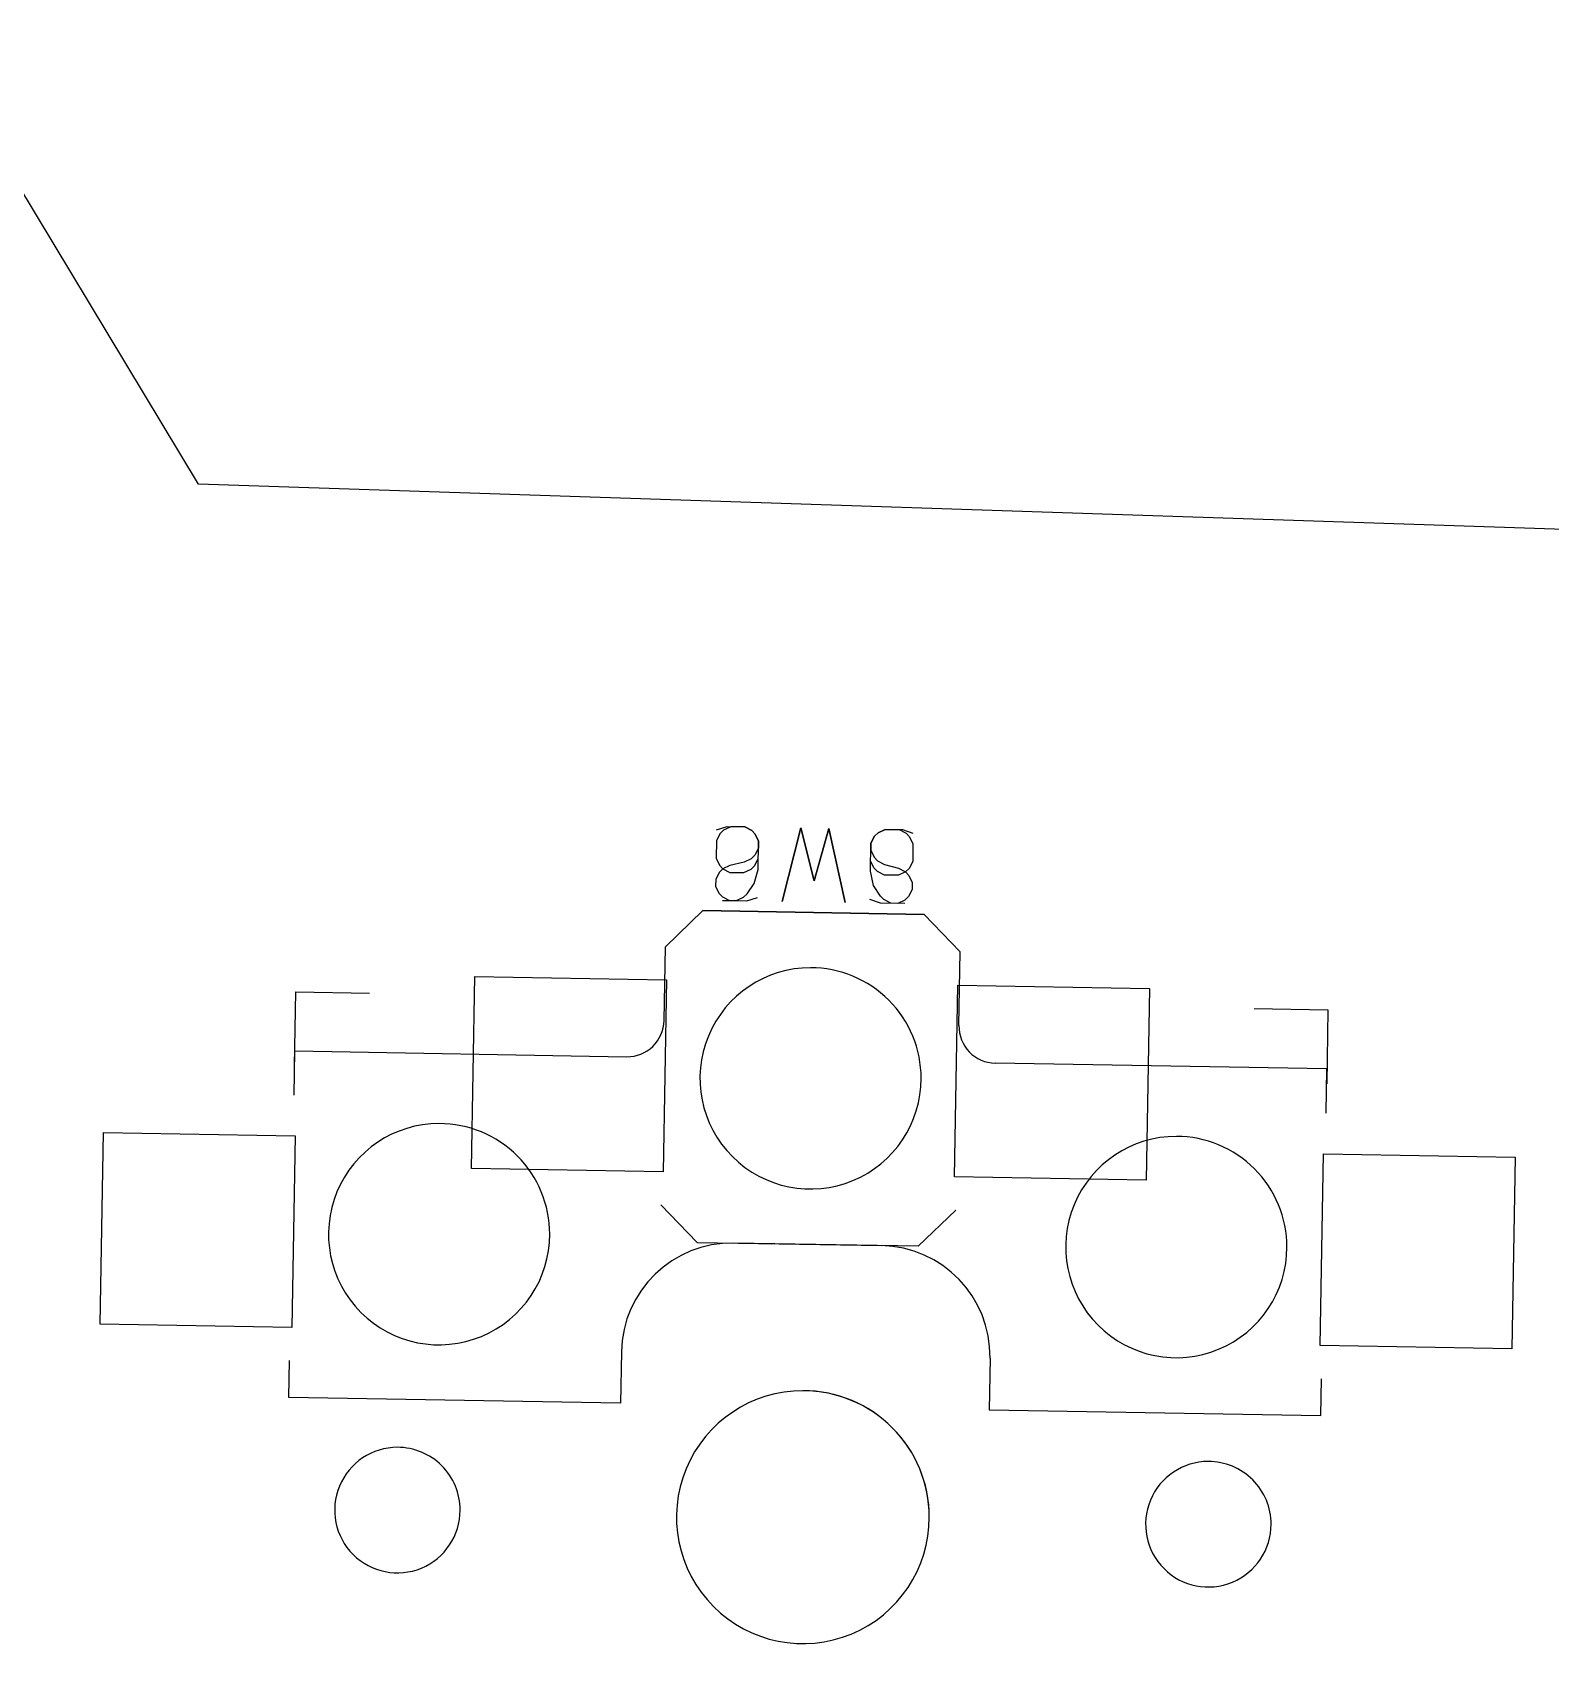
# Model space of a CAD drawing. Extents: x 28 to 165, y -144 to -37.
# Drawn here: x 113.96 to 134.56, y -62.58 to -40.6 of the extents above; entities that cross this region are included whole.
import ezdxf

# ---------------------------------------------------------------- set-up
doc = ezdxf.new("R2010")
doc.units = 0
doc.layers.get('0').update_dxf_attribs({"linetype": 'CONTINUOUS'})

msp = doc.modelspace()

# ---------------------------------------------------------------- linework, layer by layer
at = {"color": 7}
for points in [[(116.218793, -46.727527), (112.52252, -40.603895)], [(135.292087, -47.362284), (116.218793, -46.727527)], [(123.243627, -51.416958), (123.387298, -51.37184), (123.625358, -51.375995), (123.719748, -51.425269), (123.766528, -51.473712), (123.812478, -51.569767), (123.810818, -51.66499), (123.761548, -51.759384), (123.713098, -51.806164), (123.617048, -51.852114), (123.425768, -51.896402), (123.329717, -51.942351), (123.281267, -51.989132), (123.231997, -52.083524), (123.230337, -52.178748), (123.276287, -52.274803), (123.323067, -52.323246), (123.417458, -52.37252), (123.655518, -52.376675), (123.799188, -52.331556)], [(123.322233, -52.370857), (123.512681, -52.374182), (123.608735, -52.328232), (123.657178, -52.281451), (123.754895, -52.140278), (123.805831, -51.950662), (123.81248, -51.569767), (123.76653, -51.473712), (123.719749, -51.425269), (123.625357, -51.375995), (123.43491, -51.372671), (123.338854, -51.418621), (123.290411, -51.465401), (123.241137, -51.559794), (123.236982, -51.797854), (123.282931, -51.893908), (123.329712, -51.942351), (123.424106, -51.991625), (123.614553, -51.994949), (123.710608, -51.949), (123.75905, -51.902219), (123.808324, -51.807827)], [(124.988647, -52.399945), (124.768041, -51.395941), (124.565128, -52.106794), (124.387145, -51.389292), (124.131634, -52.384986)], [(124.131638, -52.384986), (124.387148, -51.389292), (124.565129, -52.106794), (124.768039, -51.395941), (124.988649, -52.399945)], [(125.909894, -51.463498), (125.76789, -51.413393), (125.529831, -51.409238), (125.433775, -51.455187), (125.385332, -51.501968), (125.336058, -51.596361), (125.334396, -51.691585), (125.380346, -51.78764), (125.427126, -51.836083), (125.52152, -51.885357), (125.711136, -51.936293), (125.805529, -51.985567), (125.852309, -52.03401), (125.898259, -52.130064), (125.896597, -52.225288), (125.847323, -52.31968), (125.79888, -52.366461), (125.702825, -52.412411), (125.464765, -52.408255), (125.322761, -52.35815)], [(125.79805, -52.414073), (125.6076, -52.410749), (125.51321, -52.361475), (125.466429, -52.313032), (125.373699, -52.168534), (125.329409, -51.977256), (125.336059, -51.596361), (125.385329, -51.501968), (125.433779, -51.455187), (125.52983, -51.409238), (125.72028, -51.412562), (125.81467, -51.461836), (125.86145, -51.510279), (125.9074, -51.606334), (125.90325, -51.844393), (125.85397, -51.938786), (125.80553, -51.985567), (125.70947, -52.031516), (125.51903, -52.028192), (125.424629, -51.978918), (125.377849, -51.930475), (125.331899, -51.834421)], [(123.057883, -52.508646), (122.549233, -52.999845)], [(122.549237, -52.999845), (123.057887, -52.508646)], [(126.057429, -52.561004), (123.057883, -52.508646)], [(123.057887, -52.508646), (126.05743, -52.561004)], [(126.548628, -53.069655), (126.057429, -52.561004)], [(126.05743, -52.561004), (126.548631, -53.069655)], [(122.531781, -53.999694), (122.549233, -52.999845)], [(126.531181, -54.069503), (126.548631, -53.069655)], [(117.520321, -54.612325), (117.537773, -53.612476)], [(117.520322, -54.612325), (117.537772, -53.612476)], [(117.537772, -53.612476), (118.537623, -53.629929)], [(117.537773, -53.612476), (118.537622, -53.629929)], [(130.535804, -53.839359), (131.535655, -53.856811)], [(130.535805, -53.839359), (131.535654, -53.856811)], [(131.535654, -53.856811), (131.518201, -54.85666)], [(131.535655, -53.856811), (131.518205, -54.85666)], [(117.51334, -55.012265), (117.523811, -54.412355)], [(117.523811, -54.412355), (122.02313, -54.490891)], [(131.521695, -54.656689), (127.022371, -54.578153)], [(131.511225, -55.256599), (131.521695, -54.656689)], [(122.488147, -56.499315), (122.979347, -57.007966)], [(126.487543, -56.569124), (125.978893, -57.060323)], [(122.979347, -57.007966), (125.478969, -57.051597)], [(125.978893, -57.060323), (123.479272, -57.016692)], [(117.441785, -59.111645), (117.450511, -58.61172)], [(121.95332, -58.490286), (121.941103, -59.19018)], [(126.952561, -58.577548), (126.940351, -59.277442)], [(131.439665, -59.355978), (131.448395, -58.856053)], [(121.941103, -59.19018), (117.441785, -59.111645)], [(126.940351, -59.277442), (131.439665, -59.355978)]]:
    msp.add_lwpolyline(points, dxfattribs=at)
for points in [[(119.921394, -56.004443), (119.96677, -53.404838), (122.566375, -53.450214), (122.520999, -56.049819)], [(124.518389, -53.284483)], [(124.518389, -53.284483)], [(124.518389, -53.284484)], [(124.518389, -53.284484)], [(124.518389, -53.284484)], [(124.518389, -53.284484)], [(126.470402, -56.118756), (126.515778, -53.519151), (129.115383, -53.564527), (129.070007, -56.164132)], [(114.883755, -58.116847), (114.929131, -55.517242), (117.528736, -55.562618), (117.48336, -58.162223)], [(119.48075, -55.396888)], [(119.48075, -55.396888)], [(119.48075, -55.396889)], [(119.48075, -55.396889)], [(119.48075, -55.396889)], [(119.48075, -55.396889)], [(129.479236, -55.571412)], [(129.479236, -55.571412)], [(129.479236, -55.571413)], [(129.479236, -55.571413)], [(129.479236, -55.571413)], [(129.479236, -55.571413)], [(131.43125, -58.405685), (131.476626, -55.80608), (134.076231, -55.851456), (134.030855, -58.451061)], [(124.414546, -59.019082)], [(124.414546, -59.019082)], [(124.414546, -59.019083)], [(124.414546, -59.019083)], [(124.414546, -59.019083)], [(124.414546, -59.019083)], [(118.915379, -59.786695)], [(118.915379, -59.786695)], [(118.915379, -59.786696)], [(118.915379, -59.786696)], [(118.915379, -59.786696)], [(118.915379, -59.786696)], [(129.913714, -59.978671)], [(129.913714, -59.978671)], [(129.913714, -59.978672)], [(129.913714, -59.978672)], [(129.913714, -59.978672)], [(129.913714, -59.978672)]]:
    msp.add_lwpolyline(points, close=True, dxfattribs=at)
for points in [[(124.518389, -53.284483), (123.911695, -53.284483), (123.36474, -53.649947), (123.132568, -54.210459)], [(124.518389, -53.284483), (123.911695, -53.284483), (123.36474, -53.649947), (123.132568, -54.210459)], [(124.518389, -53.284484), (123.911695, -53.284484), (123.36474, -53.649947), (123.132568, -54.210459)], [(124.518389, -53.284484), (123.911695, -53.284484), (123.36474, -53.649947), (123.132568, -54.210459)], [(124.518389, -53.284484), (123.911695, -53.284484), (123.36474, -53.649947), (123.132568, -54.210459)], [(124.518389, -53.284484), (123.911695, -53.284484), (123.36474, -53.649947), (123.132568, -54.210459)], [(125.57905, -53.723823), (125.297745, -53.442518), (124.916214, -53.284483), (124.518389, -53.284483)], [(125.57905, -53.723823), (125.297745, -53.442518), (124.916214, -53.284483), (124.518389, -53.284483)], [(125.579049, -53.723824), (125.297745, -53.442519), (124.916214, -53.284484), (124.518389, -53.284484)], [(125.579049, -53.723824), (125.297745, -53.442519), (124.916214, -53.284484), (124.518389, -53.284484)], [(125.579049, -53.723824), (125.297745, -53.442519), (124.916214, -53.284484), (124.518389, -53.284484)], [(125.579049, -53.723824), (125.297745, -53.442519), (124.916214, -53.284484), (124.518389, -53.284484)], [(126.01839, -54.784484), (126.01839, -54.386659), (125.860354, -54.005128), (125.579049, -53.723824)], [(126.01839, -54.784484), (126.01839, -54.386659), (125.860354, -54.005128), (125.579049, -53.723824)], [(126.01839, -54.784484), (126.01839, -54.386659), (125.860354, -54.005128), (125.579049, -53.723824)], [(126.01839, -54.784484), (126.01839, -54.386659), (125.860354, -54.005128), (125.579049, -53.723824)], [(126.01839, -54.784484), (126.01839, -54.386659), (125.860355, -54.005128), (125.57905, -53.723823)], [(126.01839, -54.784484), (126.01839, -54.386659), (125.860355, -54.005128), (125.57905, -53.723823)], [(122.02313, -54.490891), (122.29923, -54.49571), (122.52696, -54.275794), (122.531781, -53.999694)], [(123.132568, -54.210459), (122.900396, -54.770971), (123.02873, -55.416148), (123.457727, -55.845146)], [(123.132568, -54.210459), (122.900396, -54.770971), (123.02873, -55.416148), (123.457727, -55.845146)], [(123.132568, -54.210459), (122.900397, -54.770971), (123.02873, -55.416148), (123.457728, -55.845145)], [(123.132568, -54.210459), (122.900397, -54.770971), (123.02873, -55.416148), (123.457728, -55.845145)], [(123.132568, -54.210459), (122.900397, -54.770971), (123.02873, -55.416148), (123.457728, -55.845145)], [(123.132568, -54.210459), (122.900397, -54.770971), (123.02873, -55.416148), (123.457728, -55.845145)], [(126.531171, -54.069503), (126.528856, -54.202091), (126.579308, -54.330169), (126.671426, -54.425559)], [(126.671426, -54.425559), (126.763544, -54.520949), (126.889782, -54.575839), (127.022371, -54.578153)], [(125.092414, -56.170305), (125.652926, -55.938133), (126.01839, -55.391178), (126.01839, -54.784484)], [(125.092414, -56.170305), (125.652926, -55.938133), (126.01839, -55.391178), (126.01839, -54.784484)], [(125.092414, -56.170305), (125.652926, -55.938133), (126.01839, -55.391178), (126.01839, -54.784484)], [(125.092414, -56.170305), (125.652926, -55.938133), (126.01839, -55.391178), (126.01839, -54.784484)], [(125.092414, -56.170305), (125.652926, -55.938133), (126.01839, -55.391178), (126.01839, -54.784484)], [(125.092414, -56.170305), (125.652926, -55.938133), (126.01839, -55.391178), (126.01839, -54.784484)], [(119.48075, -55.396888), (118.874056, -55.396888), (118.327101, -55.762352), (118.094929, -56.322864)], [(119.48075, -55.396888), (118.874056, -55.396888), (118.327101, -55.762352), (118.094929, -56.322864)], [(119.48075, -55.396889), (118.874056, -55.396889), (118.327101, -55.762352), (118.09493, -56.322864)], [(119.48075, -55.396889), (118.874056, -55.396889), (118.327101, -55.762352), (118.09493, -56.322864)], [(119.48075, -55.396889), (118.874056, -55.396889), (118.327101, -55.762352), (118.09493, -56.322864)], [(119.48075, -55.396889), (118.874056, -55.396889), (118.327101, -55.762352), (118.09493, -56.322864)], [(120.541411, -55.836228), (120.260106, -55.554923), (119.878575, -55.396888), (119.48075, -55.396888)], [(120.541411, -55.836228), (120.260106, -55.554923), (119.878575, -55.396888), (119.48075, -55.396888)], [(120.541411, -55.836229), (120.260106, -55.554924), (119.878575, -55.396889), (119.48075, -55.396889)], [(120.541411, -55.836229), (120.260106, -55.554924), (119.878575, -55.396889), (119.48075, -55.396889)], [(120.541411, -55.836229), (120.260106, -55.554924), (119.878575, -55.396889), (119.48075, -55.396889)], [(120.541411, -55.836229), (120.260106, -55.554924), (119.878575, -55.396889), (119.48075, -55.396889)], [(129.479236, -55.571412), (128.872542, -55.571412), (128.325587, -55.936876), (128.093416, -56.497388)], [(129.479236, -55.571412), (128.872542, -55.571412), (128.325587, -55.936876), (128.093416, -56.497388)], [(129.479236, -55.571413), (128.872543, -55.571413), (128.325588, -55.936876), (128.093416, -56.497388)], [(129.479236, -55.571413), (128.872543, -55.571413), (128.325588, -55.936876), (128.093416, -56.497388)], [(129.479236, -55.571413), (128.872543, -55.571413), (128.325588, -55.936876), (128.093416, -56.497388)], [(129.479236, -55.571413), (128.872543, -55.571413), (128.325588, -55.936876), (128.093416, -56.497388)], [(130.539897, -56.010752), (130.258593, -55.729448), (129.877061, -55.571412), (129.479236, -55.571412)], [(130.539897, -56.010752), (130.258593, -55.729448), (129.877061, -55.571412), (129.479236, -55.571412)], [(130.539897, -56.010753), (130.258592, -55.729448), (129.877061, -55.571413), (129.479236, -55.571413)], [(130.539897, -56.010753), (130.258592, -55.729448), (129.877061, -55.571413), (129.479236, -55.571413)], [(130.539897, -56.010753), (130.258592, -55.729448), (129.877061, -55.571413), (129.479236, -55.571413)], [(130.539897, -56.010753), (130.258592, -55.729448), (129.877061, -55.571413), (129.479236, -55.571413)], [(120.980751, -56.896889), (120.980751, -56.499064), (120.822716, -56.117533), (120.541411, -55.836228)], [(120.980751, -56.896889), (120.980751, -56.499064), (120.822716, -56.117533), (120.541411, -55.836228)], [(120.980751, -56.896889), (120.980751, -56.499064), (120.822715, -56.117533), (120.541411, -55.836229)], [(120.980751, -56.896889), (120.980751, -56.499064), (120.822715, -56.117533), (120.541411, -55.836229)], [(120.980751, -56.896889), (120.980751, -56.499064), (120.822715, -56.117533), (120.541411, -55.836229)], [(120.980751, -56.896889), (120.980751, -56.499064), (120.822715, -56.117533), (120.541411, -55.836229)], [(123.457727, -55.845146), (123.886725, -56.274143), (124.531902, -56.402477), (125.092414, -56.170305)], [(123.457727, -55.845146), (123.886725, -56.274143), (124.531902, -56.402477), (125.092414, -56.170305)], [(123.457728, -55.845145), (123.886725, -56.274143), (124.531902, -56.402476), (125.092414, -56.170305)], [(123.457728, -55.845145), (123.886725, -56.274143), (124.531902, -56.402476), (125.092414, -56.170305)], [(123.457728, -55.845145), (123.886725, -56.274143), (124.531902, -56.402476), (125.092414, -56.170305)], [(123.457728, -55.845145), (123.886725, -56.274143), (124.531902, -56.402476), (125.092414, -56.170305)], [(130.979238, -57.071414), (130.979238, -56.673589), (130.821202, -56.292057), (130.539897, -56.010752)], [(130.979238, -57.071414), (130.979238, -56.673589), (130.821202, -56.292057), (130.539897, -56.010752)], [(130.979237, -57.071414), (130.979237, -56.673589), (130.821202, -56.292058), (130.539897, -56.010753)], [(130.979237, -57.071414), (130.979237, -56.673589), (130.821202, -56.292058), (130.539897, -56.010753)], [(130.979237, -57.071414), (130.979237, -56.673589), (130.821202, -56.292058), (130.539897, -56.010753)], [(130.979237, -57.071414), (130.979237, -56.673589), (130.821202, -56.292058), (130.539897, -56.010753)], [(118.094929, -56.322864), (117.862757, -56.883376), (117.991091, -57.528553), (118.420089, -57.957551)], [(118.094929, -56.322864), (117.862757, -56.883376), (117.991091, -57.528553), (118.420089, -57.957551)], [(118.09493, -56.322864), (117.862758, -56.883376), (117.991092, -57.528553), (118.420089, -57.95755)], [(118.09493, -56.322864), (117.862758, -56.883376), (117.991092, -57.528553), (118.420089, -57.95755)], [(118.09493, -56.322864), (117.862758, -56.883376), (117.991092, -57.528553), (118.420089, -57.95755)], [(118.09493, -56.322864), (117.862758, -56.883376), (117.991092, -57.528553), (118.420089, -57.95755)], [(128.093416, -56.497388), (127.861244, -57.0579), (127.989578, -57.703077), (128.418575, -58.132075)], [(128.093416, -56.497388), (127.861244, -57.0579), (127.989578, -57.703077), (128.418575, -58.132075)], [(128.093416, -56.497388), (127.861245, -57.0579), (127.989578, -57.703077), (128.418575, -58.132074)], [(128.093416, -56.497388), (127.861245, -57.0579), (127.989578, -57.703077), (128.418575, -58.132074)], [(128.093416, -56.497388), (127.861245, -57.0579), (127.989578, -57.703077), (128.418575, -58.132074)], [(128.093416, -56.497388), (127.861245, -57.0579), (127.989578, -57.703077), (128.418575, -58.132074)], [(120.054775, -58.28271), (120.615287, -58.050538), (120.980751, -57.503583), (120.980751, -56.896889)], [(120.054775, -58.28271), (120.615288, -58.050538), (120.980751, -57.503583), (120.980751, -56.896889)], [(120.054775, -58.28271), (120.615287, -58.050538), (120.980751, -57.503583), (120.980751, -56.896889)], [(120.054775, -58.28271), (120.615288, -58.050538), (120.980751, -57.503583), (120.980751, -56.896889)], [(120.054775, -58.28271), (120.615287, -58.050538), (120.980751, -57.503583), (120.980751, -56.896889)], [(120.054775, -58.28271), (120.615287, -58.050538), (120.980751, -57.503583), (120.980751, -56.896889)], [(123.479272, -57.016692), (122.65097, -57.002235), (121.967779, -57.661985), (121.953321, -58.490286)], [(126.952561, -58.577548), (126.967019, -57.749248), (126.30727, -57.066056), (125.478969, -57.051597)], [(130.053262, -58.457234), (130.613774, -58.225062), (130.979237, -57.678107), (130.979237, -57.071414)], [(130.053262, -58.457234), (130.613774, -58.225063), (130.979238, -57.678108), (130.979238, -57.071414)], [(130.053262, -58.457234), (130.613774, -58.225062), (130.979237, -57.678107), (130.979237, -57.071414)], [(130.053262, -58.457234), (130.613774, -58.225063), (130.979238, -57.678108), (130.979238, -57.071414)], [(130.053262, -58.457234), (130.613774, -58.225062), (130.979237, -57.678107), (130.979237, -57.071414)], [(130.053262, -58.457234), (130.613774, -58.225062), (130.979237, -57.678107), (130.979237, -57.071414)], [(118.420089, -57.95755), (118.849086, -58.386548), (119.494263, -58.514881), (120.054775, -58.28271)], [(118.420089, -57.95755), (118.849086, -58.386548), (119.494263, -58.514881), (120.054775, -58.28271)], [(118.420089, -57.95755), (118.849086, -58.386548), (119.494263, -58.514881), (120.054775, -58.28271)], [(118.420089, -57.95755), (118.849086, -58.386548), (119.494263, -58.514881), (120.054775, -58.28271)], [(118.420089, -57.957551), (118.849086, -58.386548), (119.494263, -58.514882), (120.054775, -58.28271)], [(118.420089, -57.957551), (118.849086, -58.386548), (119.494263, -58.514882), (120.054775, -58.28271)], [(128.418575, -58.132074), (128.847573, -58.561072), (129.49275, -58.689405), (130.053262, -58.457234)], [(128.418575, -58.132074), (128.847573, -58.561072), (129.49275, -58.689405), (130.053262, -58.457234)], [(128.418575, -58.132074), (128.847573, -58.561072), (129.49275, -58.689405), (130.053262, -58.457234)], [(128.418575, -58.132074), (128.847573, -58.561072), (129.49275, -58.689405), (130.053262, -58.457234)], [(128.418575, -58.132075), (128.847573, -58.561072), (129.49275, -58.689406), (130.053262, -58.457234)], [(128.418575, -58.132075), (128.847573, -58.561072), (129.49275, -58.689406), (130.053262, -58.457234)], [(124.414546, -59.019082), (123.721095, -59.019082), (123.095926, -59.436807), (122.830554, -60.077473)], [(124.414546, -59.019082), (123.721095, -59.019082), (123.095926, -59.436807), (122.830554, -60.077473)], [(124.414546, -59.019083), (123.721096, -59.019083), (123.095926, -59.436808), (122.830554, -60.077473)], [(124.414546, -59.019083), (123.721096, -59.019083), (123.095926, -59.436808), (122.830554, -60.077473)], [(124.414546, -59.019083), (123.721096, -59.019083), (123.095926, -59.436808), (122.830554, -60.077473)], [(124.414546, -59.019083), (123.721096, -59.019083), (123.095926, -59.436808), (122.830554, -60.077473)], [(126.129048, -60.733584), (126.129048, -59.786691), (125.36144, -59.019082), (124.414546, -59.019082)], [(126.129048, -60.733584), (126.129048, -59.786691), (125.36144, -59.019082), (124.414546, -59.019082)], [(125.626882, -59.521249), (125.305351, -59.199717), (124.86926, -59.019083), (124.414546, -59.019083)], [(125.626882, -59.521249), (125.305351, -59.199717), (124.86926, -59.019083), (124.414546, -59.019083)], [(125.626882, -59.521249), (125.305351, -59.199717), (124.86926, -59.019083), (124.414546, -59.019083)], [(125.626882, -59.521249), (125.305351, -59.199717), (124.86926, -59.019083), (124.414546, -59.019083)], [(126.129048, -60.733584), (126.129048, -60.27887), (125.948413, -59.84278), (125.626882, -59.521249)], [(126.129048, -60.733584), (126.129048, -60.27887), (125.948413, -59.84278), (125.626882, -59.521249)], [(126.129048, -60.733584), (126.129048, -60.27887), (125.948413, -59.84278), (125.626882, -59.521249)], [(126.129048, -60.733584), (126.129048, -60.27887), (125.948413, -59.84278), (125.626882, -59.521249)], [(118.915379, -59.786695), (118.571222, -59.786695), (118.260953, -59.994011), (118.129249, -60.31197)], [(118.915379, -59.786695), (118.571222, -59.786695), (118.260953, -59.994011), (118.129249, -60.31197)], [(118.915379, -59.786696), (118.571222, -59.786696), (118.260953, -59.994011), (118.12925, -60.311971)], [(118.915379, -59.786696), (118.571222, -59.786696), (118.260953, -59.994011), (118.12925, -60.311971)], [(118.915379, -59.786696), (118.571222, -59.786696), (118.260953, -59.994011), (118.12925, -60.311971)], [(118.915379, -59.786696), (118.571222, -59.786696), (118.260953, -59.994011), (118.12925, -60.311971)], [(119.517057, -60.035918), (119.357482, -59.876343), (119.141052, -59.786695), (118.915379, -59.786695)], [(119.517057, -60.035918), (119.357482, -59.876343), (119.141052, -59.786695), (118.915379, -59.786695)], [(119.517057, -60.035919), (119.357482, -59.876344), (119.141052, -59.786696), (118.915379, -59.786696)], [(119.517057, -60.035919), (119.357482, -59.876344), (119.141052, -59.786696), (118.915379, -59.786696)], [(119.517057, -60.035919), (119.357482, -59.876344), (119.141052, -59.786696), (118.915379, -59.786696)], [(119.517057, -60.035919), (119.357482, -59.876344), (119.141052, -59.786696), (118.915379, -59.786696)], [(129.913714, -59.978671), (129.569556, -59.978671), (129.259287, -60.185987), (129.127584, -60.503947)], [(129.913714, -59.978671), (129.569556, -59.978671), (129.259287, -60.185987), (129.127584, -60.503947)], [(129.913714, -59.978672), (129.569557, -59.978672), (129.259288, -60.185987), (129.127584, -60.503947)], [(129.913714, -59.978672), (129.569557, -59.978672), (129.259288, -60.185987), (129.127584, -60.503947)], [(129.913714, -59.978672), (129.569557, -59.978672), (129.259288, -60.185987), (129.127584, -60.503947)], [(129.913714, -59.978672), (129.569557, -59.978672), (129.259288, -60.185987), (129.127584, -60.503947)], [(130.515391, -60.227894), (130.355817, -60.06832), (130.139387, -59.978671), (129.913714, -59.978671)], [(130.515391, -60.227894), (130.355817, -60.06832), (130.139387, -59.978671), (129.913714, -59.978671)], [(130.515391, -60.227895), (130.355816, -60.06832), (130.139387, -59.978672), (129.913714, -59.978672)], [(130.515391, -60.227895), (130.355816, -60.06832), (130.139387, -59.978672), (129.913714, -59.978672)], [(130.515391, -60.227895), (130.355816, -60.06832), (130.139387, -59.978672), (129.913714, -59.978672)], [(130.515391, -60.227895), (130.355816, -60.06832), (130.139387, -59.978672), (129.913714, -59.978672)], [(119.76628, -60.637596), (119.76628, -60.411923), (119.676632, -60.195493), (119.517057, -60.035918)], [(119.76628, -60.637596), (119.76628, -60.411923), (119.676632, -60.195493), (119.517057, -60.035918)], [(119.76628, -60.637596), (119.76628, -60.411923), (119.676631, -60.195493), (119.517057, -60.035919)], [(119.76628, -60.637596), (119.76628, -60.411923), (119.676631, -60.195493), (119.517057, -60.035919)], [(119.76628, -60.637596), (119.76628, -60.411923), (119.676631, -60.195493), (119.517057, -60.035919)], [(119.76628, -60.637596), (119.76628, -60.411923), (119.676631, -60.195493), (119.517057, -60.035919)], [(122.830554, -60.077473), (122.565181, -60.718138), (122.711867, -61.455576), (123.202211, -61.94592)], [(122.830554, -60.077473), (122.565181, -60.718138), (122.711867, -61.455576), (123.202211, -61.94592)], [(122.830554, -60.077473), (122.565182, -60.718138), (122.711867, -61.455576), (123.202211, -61.945919)], [(122.830554, -60.077473), (122.565182, -60.718138), (122.711867, -61.455576), (123.202211, -61.945919)], [(122.830554, -60.077473), (122.565182, -60.718138), (122.711867, -61.455576), (123.202211, -61.945919)], [(122.830554, -60.077473), (122.565182, -60.718138), (122.711867, -61.455576), (123.202211, -61.945919)], [(118.129249, -60.31197), (117.997546, -60.62993), (118.070346, -60.995918), (118.313702, -61.239274)], [(118.129249, -60.31197), (117.997546, -60.62993), (118.070346, -60.995918), (118.313702, -61.239274)], [(118.12925, -60.311971), (117.997547, -60.62993), (118.070346, -60.995918), (118.313702, -61.239273)], [(118.12925, -60.311971), (117.997547, -60.62993), (118.070346, -60.995918), (118.313702, -61.239273)], [(118.12925, -60.311971), (117.997547, -60.62993), (118.070346, -60.995918), (118.313702, -61.239273)], [(118.12925, -60.311971), (117.997547, -60.62993), (118.070346, -60.995918), (118.313702, -61.239273)], [(130.764615, -60.829572), (130.764615, -60.603899), (130.674966, -60.387469), (130.515391, -60.227894)], [(130.764615, -60.829572), (130.764615, -60.603899), (130.674966, -60.387469), (130.515391, -60.227894)], [(130.764614, -60.829572), (130.764614, -60.603899), (130.674966, -60.38747), (130.515391, -60.227895)], [(130.764614, -60.829572), (130.764614, -60.603899), (130.674966, -60.38747), (130.515391, -60.227895)], [(130.764614, -60.829572), (130.764614, -60.603899), (130.674966, -60.38747), (130.515391, -60.227895)], [(130.764614, -60.829572), (130.764614, -60.603899), (130.674966, -60.38747), (130.515391, -60.227895)], [(119.241005, -61.423725), (119.558964, -61.292022), (119.76628, -60.981753), (119.76628, -60.637596)], [(119.241005, -61.423726), (119.558965, -61.292023), (119.76628, -60.981753), (119.76628, -60.637596)], [(119.241005, -61.423725), (119.558964, -61.292022), (119.76628, -60.981753), (119.76628, -60.637596)], [(119.241005, -61.423726), (119.558965, -61.292023), (119.76628, -60.981753), (119.76628, -60.637596)], [(119.241005, -61.423725), (119.558964, -61.292022), (119.76628, -60.981753), (119.76628, -60.637596)], [(119.241005, -61.423725), (119.558964, -61.292022), (119.76628, -60.981753), (119.76628, -60.637596)], [(129.127584, -60.503947), (128.995881, -60.821906), (129.068681, -61.187894), (129.312036, -61.43125)], [(129.127584, -60.503947), (128.995881, -60.821906), (129.06868, -61.187894), (129.312036, -61.43125)], [(129.127584, -60.503947), (128.995881, -60.821906), (129.068681, -61.187894), (129.312036, -61.43125)], [(129.127584, -60.503947), (128.995881, -60.821906), (129.06868, -61.187894), (129.312036, -61.43125)], [(129.127584, -60.503947), (128.995881, -60.821906), (129.068681, -61.187894), (129.312036, -61.43125)], [(129.127584, -60.503947), (128.995881, -60.821906), (129.068681, -61.187894), (129.312036, -61.43125)], [(125.070658, -62.317577), (125.711323, -62.052204), (126.129048, -61.427035), (126.129048, -60.733584)], [(125.070658, -62.317577), (125.711323, -62.052205), (126.129048, -61.427035), (126.129048, -60.733584)], [(125.070658, -62.317577), (125.711323, -62.052204), (126.129048, -61.427035), (126.129048, -60.733584)], [(125.070658, -62.317577), (125.711323, -62.052205), (126.129048, -61.427035), (126.129048, -60.733584)], [(125.070658, -62.317577), (125.711323, -62.052204), (126.129048, -61.427035), (126.129048, -60.733584)], [(125.070658, -62.317577), (125.711323, -62.052204), (126.129048, -61.427035), (126.129048, -60.733584)], [(130.239339, -61.615702), (130.557299, -61.483998), (130.764614, -61.173729), (130.764614, -60.829572)], [(130.239339, -61.615702), (130.557299, -61.483999), (130.764615, -61.173729), (130.764615, -60.829572)], [(130.239339, -61.615702), (130.557299, -61.483998), (130.764614, -61.173729), (130.764614, -60.829572)], [(130.239339, -61.615702), (130.557299, -61.483999), (130.764615, -61.173729), (130.764615, -60.829572)], [(130.239339, -61.615702), (130.557299, -61.483998), (130.764614, -61.173729), (130.764614, -60.829572)], [(130.239339, -61.615702), (130.557299, -61.483998), (130.764614, -61.173729), (130.764614, -60.829572)], [(118.313702, -61.239273), (118.557058, -61.482629), (118.923045, -61.555429), (119.241005, -61.423725)], [(118.313702, -61.239273), (118.557058, -61.482629), (118.923045, -61.555429), (119.241005, -61.423725)], [(118.313702, -61.239273), (118.557058, -61.482629), (118.923045, -61.555429), (119.241005, -61.423725)], [(118.313702, -61.239273), (118.557058, -61.482629), (118.923045, -61.555429), (119.241005, -61.423725)], [(118.313702, -61.239274), (118.557057, -61.48263), (118.923045, -61.555429), (119.241005, -61.423726)], [(118.313702, -61.239274), (118.557057, -61.48263), (118.923045, -61.555429), (119.241005, -61.423726)], [(129.312036, -61.43125), (129.555392, -61.674605), (129.92138, -61.747405), (130.239339, -61.615702)], [(129.312036, -61.43125), (129.555392, -61.674606), (129.92138, -61.747405), (130.239339, -61.615702)], [(129.312036, -61.43125), (129.555392, -61.674605), (129.92138, -61.747405), (130.239339, -61.615702)], [(129.312036, -61.43125), (129.555392, -61.674606), (129.92138, -61.747405), (130.239339, -61.615702)], [(129.312036, -61.43125), (129.555392, -61.674605), (129.92138, -61.747405), (130.239339, -61.615702)], [(129.312036, -61.43125), (129.555392, -61.674605), (129.92138, -61.747405), (130.239339, -61.615702)], [(123.202211, -61.945919), (123.692555, -62.436263), (124.429992, -62.582949), (125.070658, -62.317577)], [(123.202211, -61.945919), (123.692555, -62.436263), (124.429992, -62.582949), (125.070658, -62.317577)], [(123.202211, -61.945919), (123.692555, -62.436263), (124.429992, -62.582949), (125.070658, -62.317577)], [(123.202211, -61.945919), (123.692555, -62.436263), (124.429992, -62.582949), (125.070658, -62.317577)], [(123.202211, -61.94592), (123.692555, -62.436264), (124.429993, -62.582949), (125.070658, -62.317577)], [(123.202211, -61.94592), (123.692555, -62.436264), (124.429993, -62.582949), (125.070658, -62.317577)]]:
    msp.add_open_spline(points, degree=3, dxfattribs=at)

doc.saveas('drawing.dxf')
